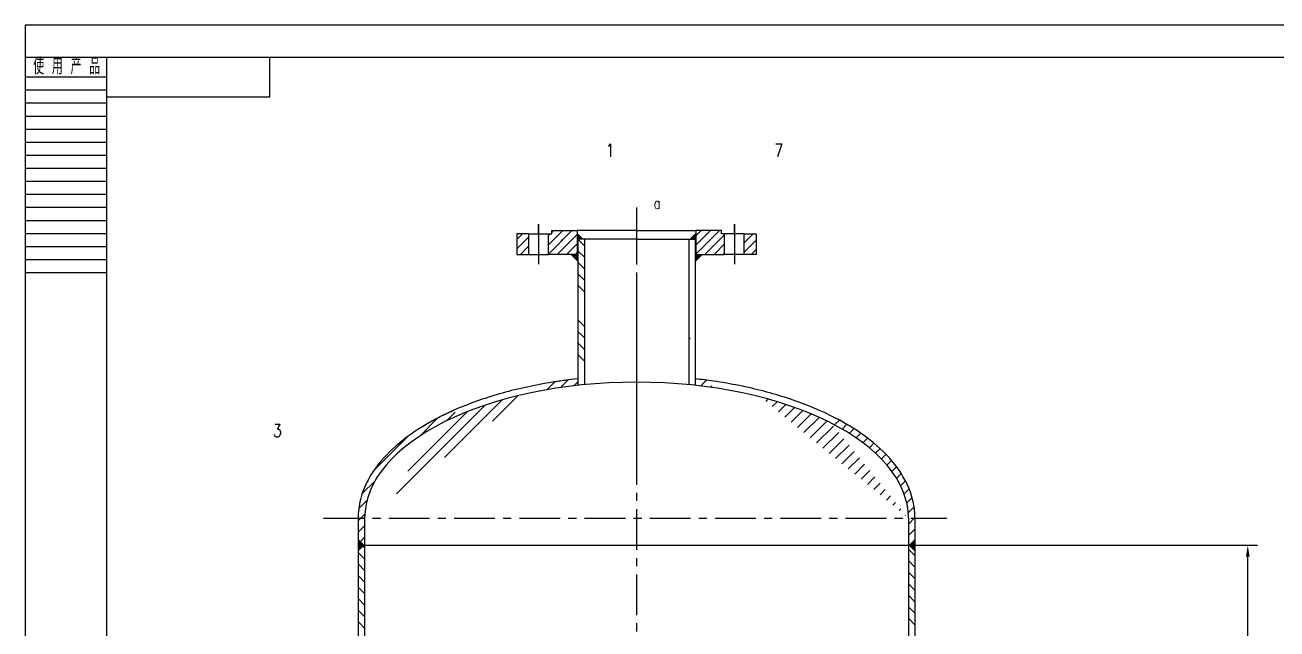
# Model space of a CAD drawing. Extents: x 0 to 5883, y 0 to 2523.
# Drawn here: x 2034 to 3185, y 1967 to 2523 of the extents above; entities that cross this region are included whole.
import ezdxf
from ezdxf.enums import TextEntityAlignment as Align

# ---------------------------------------------------------------- set-up
doc = ezdxf.new("R2010")
doc.units = 0
doc.header["$LTSCALE"] = 30
doc.header["$MEASUREMENT"] = 0
doc.linetypes.add('CENTER', pattern=[2, 1.25, -0.25, 0.25, -0.25])
doc.layers.get('0').update_dxf_attribs({"linetype": 'CONTINUOUS'})
doc.layers.get('DEFPOINTS').update_dxf_attribs({"linetype": 'CONTINUOUS'})
for name, color, linetype in [('TK-03', 3, 'CONTINUOUS'), ('YHBORD', 7, 'CONTINUOUS'), ('YHCENTER', 4, 'CENTER'), ('YHJH', 1, 'CONTINUOUS'), ('YHPMX', 1, 'CONTINUOUS'), ('YHSOLID', 7, 'CONTINUOUS'), ('YHTEXT', 3, 'CONTINUOUS'), ('YHTHIN', 1, 'CONTINUOUS')]:
    doc.layers.add(name, color=color, linetype=linetype)
doc.styles.add('HZKT', font='ROMANS', dxfattribs={"width": 0.75, "bigfont": 'HZKT'})
doc.styles.add('UMHZ', font='ROMANS.shx', dxfattribs={"width": 0.75, "bigfont": 'gbcbig.shx'})
pattern_1 = [(225, (-11853.9797, -12116.0807), (4.2426407, -4.2426407), [])]

# ---------------------------------------------------------------- blocks, each defined once
blk = doc.blocks.new('TUKUANG2')
at = {"layer": 'YHTHIN'}
for p, q in [((0, 0), (-25, 0)), ((0, -6), (-25, -6)), ((0, -10), (-25, -10)), ((0, -14), (-25, -14)), ((0, -18), (-25, -18)), ((0, -22), (-25, -22)), ((0, -26), (-25, -26)), ((0, -30), (-25, -30)), ((0, -34), (-25, -34)), ((0, -38), (-25, -38)), ((0, -42), (-25, -42)), ((0, -46), (-25, -46)), ((0, -50), (-25, -50)), ((0, -54), (-25, -54)), ((0, -58), (-25, -58)), ((0, -62), (-25, -62)), ((0, -66), (-25, -66))]:
    blk.add_line(p, q, dxfattribs=at)
at = {"layer": 'TK-03', "style": 'HZKT', "width": 0.7}
blk.add_text('使 用 产 品', height=5, dxfattribs=at).set_placement((-22.49, -5.14))

msp = doc.modelspace()

# ---------------------------------------------------------------- hatches: boundary and pattern name
at = {"layer": 'YHPMX'}
h = msp.add_hatch(dxfattribs=at)
h.set_pattern_fill('LINE', color=256, scale=60, angle=45, style=0)
h.set_pattern_definition([(45, (2033.749, -5e-13), (-5.3033, 5.3033), [])])
edge = h.paths.add_edge_path()
edge.add_ellipse((2596.02, 2069.43), major_axis=(-250, 0), ratio=0.5, start_angle=310.69256, end_angle=360, ccw=False)
edge.add_line((2433.02, 2164.2), (2427.26, 2168.23))
edge.add_spline(control_points=[(2427.26, 2168.23), (2416.1, 2163.26), (2405.77, 2157.77), (2385.92, 2145.18), (2376.67, 2137.95), (2361.06, 2122.57), (2354.7, 2114.41), (2346.85, 2100.34), (2344.45, 2094.62), (2341.12, 2083.01), (2340.2, 2077.11), (2340.03, 2070.61), (2340.02, 2070.02), (2340.02, 2069.43)], knot_values=[5.440226, 5.440226, 5.440226, 5.440226, 5.6158906, 5.6158906, 5.8136453, 5.8136453, 6.0114, 6.0114, 6.1408256, 6.1408256, 6.2702512, 6.2702512, 6.2831853, 6.2831853, 6.2831853, 6.2831853], degree=3, periodic=0)
edge.add_line((2340.02, 2069.43), (2346.02, 2069.43))
h.paths.add_polyline_path([(2340.02, 2044.43), (2346.02, 2044.43), (2346.02, 2069.43), (2340.02, 2069.43)])
edge = h.paths.add_edge_path()
edge.add_spline(control_points=[(2852.02, 2069.43), (2852.02, 2073.98), (2851.57, 2078.53), (2849.76, 2087.55), (2848.41, 2092.02), (2844.86, 2100.83), (2842.65, 2105.16), (2834.85, 2117.8), (2828.07, 2125.84), (2811.67, 2140.97), (2802.05, 2148.06), (2787.77, 2156.63), (2784.23, 2158.63), (2780.56, 2160.57)], knot_values=[3.1415927, 3.1415927, 3.1415927, 3.1415927, 3.2412581, 3.2412581, 3.3409235, 3.3409235, 3.440589, 3.440589, 3.6383437, 3.6383437, 3.8360983, 3.8360983, 3.8985437, 3.8985437, 3.8985437, 3.8985437], degree=3, periodic=0)
edge.add_line((2780.56, 2160.57), (2775.02, 2156.69))
edge.add_ellipse((2596.02, 2069.43), major_axis=(-250, 0), ratio=0.5, start_angle=180, end_angle=224.27479, ccw=False)
edge.add_line((2846.02, 2069.43), (2852.02, 2069.43))
h.paths.add_polyline_path([(2846.02, 2044.43), (2852.02, 2044.43), (2852.02, 2069.43), (2846.02, 2069.43)])
h.paths.add_polyline_path([(2650.02, 2197.51), (2650.02, 2191.47), (2650.69, 2191.4), (2651.79, 2191.28), (2652.89, 2191.15), (2653.98, 2191.02), (2655.07, 2190.89), (2656.17, 2190.75), (2657.26, 2190.62), (2658.35, 2190.48), (2659.44, 2190.34), (2660.52, 2190.19), (2661.61, 2190.05), (2662.69, 2189.9), (2663.78, 2189.75), (2664.86, 2189.59), (2665.94, 2189.44), (2667.02, 2189.28), (2660.86, 2196.2), (2660.61, 2196.23), (2660.36, 2196.27), (2660.12, 2196.3), (2659.87, 2196.33), (2659.62, 2196.36), (2659.37, 2196.4), (2659.12, 2196.43), (2658.88, 2196.46), (2658.63, 2196.49), (2658.38, 2196.52), (2658.13, 2196.55), (2657.88, 2196.59), (2657.63, 2196.62), (2657.39, 2196.65), (2657.14, 2196.68), (2656.89, 2196.71), (2656.64, 2196.74), (2656.39, 2196.77), (2656.14, 2196.8), (2655.89, 2196.83), (2655.64, 2196.86), (2655.39, 2196.89), (2655.15, 2196.92), (2654.9, 2196.95), (2654.65, 2196.98), (2654.4, 2197.01), (2654.15, 2197.04), (2653.9, 2197.07), (2653.65, 2197.1), (2653.4, 2197.13), (2653.15, 2197.16), (2652.9, 2197.19), (2652.65, 2197.22), (2652.4, 2197.24), (2652.15, 2197.27), (2651.9, 2197.3), (2651.65, 2197.33), (2651.4, 2197.36), (2651.15, 2197.39), (2650.9, 2197.41), (2650.65, 2197.44), (2650.4, 2197.47), (2650.15, 2197.5)])
h.paths.add_polyline_path([(2542.02, 2191.47), (2542.02, 2197.51), (2541.94, 2197.5), (2541.65, 2197.47), (2541.36, 2197.44), (2541.07, 2197.41), (2540.77, 2197.37), (2540.48, 2197.34), (2540.19, 2197.31), (2539.9, 2197.27), (2539.61, 2197.24), (2539.31, 2197.21), (2539.02, 2197.17), (2538.73, 2197.14), (2538.44, 2197.11), (2538.15, 2197.07), (2537.85, 2197.04), (2537.56, 2197), (2537.27, 2196.97), (2536.98, 2196.93), (2536.69, 2196.9), (2536.4, 2196.86), (2536.11, 2196.83), (2535.82, 2196.79), (2535.52, 2196.76), (2535.23, 2196.72), (2534.94, 2196.68), (2534.65, 2196.65), (2534.36, 2196.61), (2534.07, 2196.57), (2533.78, 2196.54), (2533.49, 2196.5), (2533.2, 2196.46), (2532.91, 2196.43), (2532.62, 2196.39), (2532.33, 2196.35), (2532.04, 2196.31), (2531.75, 2196.28), (2531.46, 2196.24), (2531.17, 2196.2), (2530.88, 2196.16), (2530.59, 2196.12), (2530.3, 2196.08), (2530.01, 2196.04), (2529.72, 2196.01), (2529.43, 2195.97), (2529.14, 2195.93), (2528.86, 2195.89), (2528.57, 2195.85), (2528.28, 2195.81), (2527.99, 2195.77), (2527.7, 2195.73), (2527.41, 2195.69), (2527.12, 2195.65), (2526.84, 2195.6), (2526.55, 2195.56), (2526.26, 2195.52), (2525.97, 2195.48), (2525.68, 2195.44), (2525.4, 2195.4), (2525.11, 2195.36), (2524.82, 2195.31), (2524.53, 2195.27), (2524.24, 2195.23), (2523.96, 2195.19), (2523.67, 2195.14), (2523.38, 2195.1), (2523.1, 2195.06), (2522.81, 2195.01), (2522.52, 2194.97), (2522.24, 2194.93), (2521.95, 2194.88), (2521.66, 2194.84), (2521.38, 2194.8), (2521.09, 2194.75), (2520.8, 2194.71), (2520.52, 2194.66), (2509.02, 2186.61), (2510.32, 2186.85), (2511.63, 2187.09), (2512.94, 2187.32), (2514.25, 2187.55), (2515.56, 2187.77), (2516.88, 2188), (2518.2, 2188.21), (2519.52, 2188.43), (2520.84, 2188.64), (2522.16, 2188.85), (2523.49, 2189.05), (2524.82, 2189.25), (2526.15, 2189.44), (2527.49, 2189.64), (2528.82, 2189.83), (2530.16, 2190.01), (2531.5, 2190.19), (2532.85, 2190.37), (2534.19, 2190.54), (2535.54, 2190.71), (2536.88, 2190.88), (2538.23, 2191.04), (2539.59, 2191.2), (2540.94, 2191.35)])
at = {"layer": 'YHTHIN'}
h = msp.add_hatch(dxfattribs=at)
h.set_pattern_fill('U', color=256, scale=6, angle=225, style=0, pattern_type=0)
h.set_pattern_definition(pattern_1)
h.paths.add_polyline_path([(2486.02, 2330.92), (2486.02, 2311.92), (2497.02, 2311.92), (2497.02, 2330.92)])
h.paths.add_polyline_path([(2706.02, 2330.92), (2706.02, 2311.92), (2695.02, 2311.92), (2695.02, 2330.92)])
h = msp.add_hatch(dxfattribs=at)
h.set_pattern_fill('U', color=256, scale=6, angle=225, style=0, pattern_type=0)
h.set_pattern_definition(pattern_1)
h.paths.add_polyline_path([(2515.02, 2311.92), (2515.02, 2330.92), (2518.02, 2330.92), (2518.02, 2333.92), (2541.52, 2333.92), (2541.52, 2311.92)])
h.paths.add_polyline_path([(2677.02, 2311.92), (2677.02, 2330.92), (2674.02, 2330.92), (2674.02, 2333.92), (2650.52, 2333.92), (2650.52, 2311.92)])

# ---------------------------------------------------------------- linework, layer by layer
at = {"color": 1, "linetype": 'ByBlock'}
for p, q in [((2852.02, 2044.43), (3167.05, 2044.43)), ((3158.05, 1454.56), (3158.05, 2033.93))]:
    msp.add_line(p, q, dxfattribs=at)
msp.add_solid([(3156.3, 2033.93), (3159.8, 2033.93), (3158.05, 2044.43)], dxfattribs=at)
at = {"layer": 'DEFPOINTS', "color": 0, "linetype": 'ByBlock'}
for p in [(2852.02, 2044.43), (3158.05, 2044.43)]:
    msp.add_point(p, dxfattribs=at)
at = {"layer": 'YHBORD', "color": 1}
msp.add_lwpolyline([(2033.75, 0), (3815.75, 0), (3815.75, 2523), (2033.75, 2523)], close=True, dxfattribs=at)
at = {"layer": 'YHBORD'}
msp.add_lwpolyline([(2108.75, 30), (3785.75, 30), (3785.75, 2493), (2108.75, 2493)], close=True, dxfattribs=at)
at = {"layer": 'YHBORD', "color": 1}
msp.add_lwpolyline([(2108.75, 2457), (2258.75, 2457), (2258.75, 2493)], dxfattribs=at)
at = {"layer": 'YHCENTER'}
for p, q in [((2596.02, 2355.25), (2596.02, 2121.9)), ((2596.02, 2257.64), (2596.02, 1097.07)), ((2308.27, 2069.43), (2881.19, 2069.43))]:
    msp.add_line(p, q, dxfattribs=at)
for points in [[(2506.02, 2330.92), (2506.02, 2339.92), (2506.02, 2302.92)], [(2596.02, 2342.92), (2596.02, 2302.92)], [(2596.02, 2342.92), (2596.02, 2302.92)], [(2686.02, 2330.92), (2686.02, 2339.92), (2686.02, 2302.92)]]:
    msp.add_lwpolyline(points, dxfattribs=at)
at = {"layer": 'YHJH'}
for points in [[(2528.11, 2325.46, 0.4, 0.4, 229.1816636), (2528.12, 2325.45, 0, 0, 0), (2565.77, 2395.7, 0, 0, 0), (2565.77, 2395.7, 0, 0, 0), (2577.77, 2395.7, 0, 0, 0)], [(2645.32, 2235.17, 0.4, 0.4, 229.1816636), (2645.33, 2235.17, 0, 0, 0), (2720.93, 2395.7, 0, 0, 0), (2720.93, 2395.7, 0, 0, 0), (2732.93, 2395.7, 0, 0, 0)], [(2347.02, 2084.66, 0.4, 0.4, 229.1816636), (2347.03, 2084.67, 0, 0, 0), (2271.79, 2137.9, 0, 0, 0), (2271.79, 2137.9, 0, 0, 0), (2259.79, 2137.9, 0, 0, 0)]]:
    msp.add_lwpolyline(points, format="xyseb", dxfattribs=at)
at = {"layer": 'YHPMX'}
for p, q in [((2548.02, 2319.97), (2542.07, 2325.92)), ((2548.02, 2309.36), (2542.02, 2315.36)), ((2548.02, 2298.76), (2542.02, 2304.76)), ((2548.02, 2288.15), (2542.02, 2294.15)), ((2548.02, 2277.54), (2542.02, 2283.54)), ((2548.02, 2245.72), (2542.02, 2251.72)), ((2548.02, 2235.12), (2542.02, 2241.12)), ((2548.02, 2224.51), (2542.02, 2230.51)), ((2548.02, 2213.9), (2542.02, 2219.9)), ((2346.02, 2031.79), (2340.02, 2037.79)), ((2346.02, 2042.39), (2343.99, 2044.43)), ((2852.02, 2034.9), (2846.02, 2040.9)), ((2346.02, 2021.18), (2340.02, 2027.18)), ((2852.02, 2024.3), (2846.02, 2030.3)), ((2346.02, 2010.57), (2340.02, 2016.57)), ((2852.02, 2013.69), (2846.02, 2019.69)), ((2346.02, 1999.97), (2340.02, 2005.97)), ((2852.02, 2003.08), (2846.02, 2009.08)), ((2346.02, 1989.36), (2340.02, 1995.36)), ((2852.02, 1992.48), (2846.02, 1998.48)), ((2346.02, 1978.75), (2340.02, 1984.75)), ((2852.02, 1981.87), (2846.02, 1987.87)), ((2346.02, 1968.15), (2340.02, 1974.15)), ((2852.02, 1971.26), (2846.02, 1977.26))]:
    msp.add_line(p, q, dxfattribs=at)
for points in [[(2542.02, 2311.92), (2542.02, 2304.92), (2535.02, 2311.92)], [(2650.02, 2311.92), (2650.02, 2304.92), (2657.02, 2311.92)], [(2340.02, 2044.43), (2340.02, 2050.43), (2346.02, 2044.43)], [(2852.02, 2044.43), (2852.02, 2050.43), (2846.02, 2044.43)]]:
    msp.add_solid(points, dxfattribs=at)
at = {"layer": 'YHSOLID'}
for p, q in [((2596.02, 2333.92), (2541.52, 2333.92)), ((2596.02, 2325.92), (2541.52, 2325.92)), ((2542.02, 2325.92), (2542.02, 2191.47)), ((2548.02, 2325.92), (2548.02, 2192.1)), ((2596.02, 2333.92), (2650.52, 2333.92)), ((2596.02, 2325.92), (2650.52, 2325.92)), ((2644.02, 2325.92), (2644.02, 2192.1)), ((2650.02, 2325.92), (2650.02, 2191.47)), ((2340.02, 2069.43), (2340.02, 1868.26)), ((2346.02, 2069.43), (2346.02, 1868.26)), ((2846.02, 2069.43), (2846.02, 1780.93)), ((2852.02, 2069.43), (2852.02, 1780.93)), ((2340.02, 2044.43), (2852.02, 2044.43))]:
    msp.add_line(p, q, dxfattribs=at)
for points in [[(2486.02, 2330.92), (2486.02, 2311.92), (2497.02, 2311.92), (2497.02, 2330.92)], [(2706.02, 2330.92), (2706.02, 2311.92), (2695.02, 2311.92), (2695.02, 2330.92)]]:
    msp.add_lwpolyline(points, close=True, dxfattribs=at)
for points in [[(2497.02, 2330.92), (2515.02, 2330.92)], [(2515.02, 2311.92), (2515.02, 2330.92), (2518.02, 2330.92), (2518.02, 2333.92), (2541.52, 2333.92), (2541.52, 2311.92), (2515.02, 2311.92)], [(2677.02, 2311.92), (2677.02, 2330.92), (2674.02, 2330.92), (2674.02, 2333.92), (2650.52, 2333.92), (2650.52, 2311.92), (2677.02, 2311.92)], [(2695.02, 2330.92), (2677.02, 2330.92)], [(2497.02, 2311.92), (2515.02, 2311.92)], [(2542.02, 2311.92), (2541.52, 2311.92)], [(2650.02, 2311.92), (2650.52, 2311.92)], [(2695.02, 2311.92), (2677.02, 2311.92)]]:
    msp.add_lwpolyline(points, dxfattribs=at)
msp.add_ellipse((2596.02, 2069.43), major_axis=(-250, 0), ratio=0.5, start_param=3.1415927, end_param=6.2831853, dxfattribs=at)
for points, knots in [([(2542.02, 2197.51), (2534.17, 2196.65), (2526.4, 2195.61), (2502.85, 2191.83), (2487.44, 2188.49), (2458.18, 2180.35), (2444.33, 2175.54), (2418.71, 2164.63), (2406.94, 2158.52), (2385.92, 2145.18), (2376.67, 2137.95), (2361.06, 2122.57), (2354.7, 2114.41), (2346.85, 2100.34), (2344.45, 2094.62), (2341.12, 2083.01), (2340.2, 2077.11), (2340.03, 2070.61), (2340.02, 2070.02), (2340.02, 2069.43)], [4.9274379, 4.9274379, 4.9274379, 4.9274379, 5.0226265, 5.0226265, 5.2203812, 5.2203812, 5.4181359, 5.4181359, 5.6158906, 5.6158906, 5.8136453, 5.8136453, 6.0114, 6.0114, 6.1408256, 6.1408256, 6.2702512, 6.2702512, 6.2831853, 6.2831853, 6.2831853, 6.2831853]), ([(2852.02, 2069.43), (2852.02, 2073.98), (2851.57, 2078.53), (2849.76, 2087.55), (2848.41, 2092.02), (2844.86, 2100.83), (2842.65, 2105.16), (2834.85, 2117.8), (2828.07, 2125.84), (2811.67, 2140.97), (2802.05, 2148.06), (2780.35, 2161.08), (2768.27, 2167.03), (2742.09, 2177.58), (2727.99, 2182.19), (2698.31, 2189.93), (2682.73, 2193.06), (2661.19, 2196.19), (2655.62, 2196.9), (2650.02, 2197.51)], [3.1415927, 3.1415927, 3.1415927, 3.1415927, 3.2412581, 3.2412581, 3.3409235, 3.3409235, 3.440589, 3.440589, 3.6383437, 3.6383437, 3.8360983, 3.8360983, 4.033853, 4.033853, 4.2316077, 4.2316077, 4.4293624, 4.4293624, 4.4973403, 4.4973403, 4.4973403, 4.4973403]), ([(2427.26, 2168.23), (2416.1, 2163.26), (2405.77, 2157.77), (2385.92, 2145.18), (2376.67, 2137.95), (2361.06, 2122.57), (2354.7, 2114.41), (2346.85, 2100.34), (2344.45, 2094.62), (2341.12, 2083.01), (2340.2, 2077.11), (2340.03, 2070.61), (2340.02, 2070.02), (2340.02, 2069.43)], [5.44022599, 5.44022599, 5.44022599, 5.44022599, 5.61589059, 5.61589059, 5.81364528, 5.81364528, 6.01139997, 6.01139997, 6.14082559, 6.14082559, 6.27025122, 6.27025122, 6.28318531, 6.28318531, 6.28318531, 6.28318531]), ([(2852.02, 2069.43), (2852.02, 2073.98), (2851.57, 2078.53), (2849.76, 2087.55), (2848.41, 2092.02), (2844.86, 2100.83), (2842.65, 2105.16), (2834.85, 2117.8), (2828.07, 2125.84), (2811.67, 2140.97), (2802.05, 2148.06), (2787.77, 2156.63), (2784.23, 2158.63), (2780.56, 2160.57)], [3.14159265, 3.14159265, 3.14159265, 3.14159265, 3.24125809, 3.24125809, 3.34092352, 3.34092352, 3.44058896, 3.44058896, 3.63834365, 3.63834365, 3.83609834, 3.83609834, 3.89854372, 3.89854372, 3.89854372, 3.89854372])]:
    msp.add_open_spline(points, degree=3, knots=knots, dxfattribs=at)
for points in [[(2542.02, 2197.51), (2534.78, 2196.72), (2527.6, 2195.77), (2520.52, 2194.66)], [(2660.86, 2196.2), (2657.27, 2196.68), (2653.65, 2197.11), (2650.02, 2197.51)]]:
    msp.add_open_spline(points, degree=3, dxfattribs=at)
for points in [[(2541.52, 2325.92), (2547.52, 2325.92), (2541.52, 2331.92)], [(2650.52, 2325.92), (2644.52, 2325.92), (2650.52, 2331.92)], [(2340.02, 2044.43), (2346.02, 2044.43), (2340.02, 2038.43)], [(2852.02, 2044.43), (2846.02, 2044.43), (2852.02, 2038.43)]]:
    msp.add_solid(points, dxfattribs=at)

# ---------------------------------------------------------------- block references
at = {"layer": 'YHBORD', "color": 1, "xscale": 3, "yscale": 3, "zscale": 3}
msp.add_blockref('TUKUANG2', (2108.75, 2493), dxfattribs=at)

# ---------------------------------------------------------------- texts
at = {"layer": 'YHJH', "color": 3, "style": 'UMHZ', "width": 0.75}
for s, p in [('1', (2571.77, 2401.7)), ('7', (2726.93, 2401.7)), ('3', (2265.79, 2143.9))]:
    msp.add_text(s, height=12, dxfattribs=at).set_placement(p, align=Align.CENTER)
at = {"layer": 'YHTEXT', "style": 'UMHZ', "width": 0.75}
msp.add_text('a', height=10.5, dxfattribs=at).set_placement((2611.83, 2353.82))

doc.saveas('drawing.dxf')
